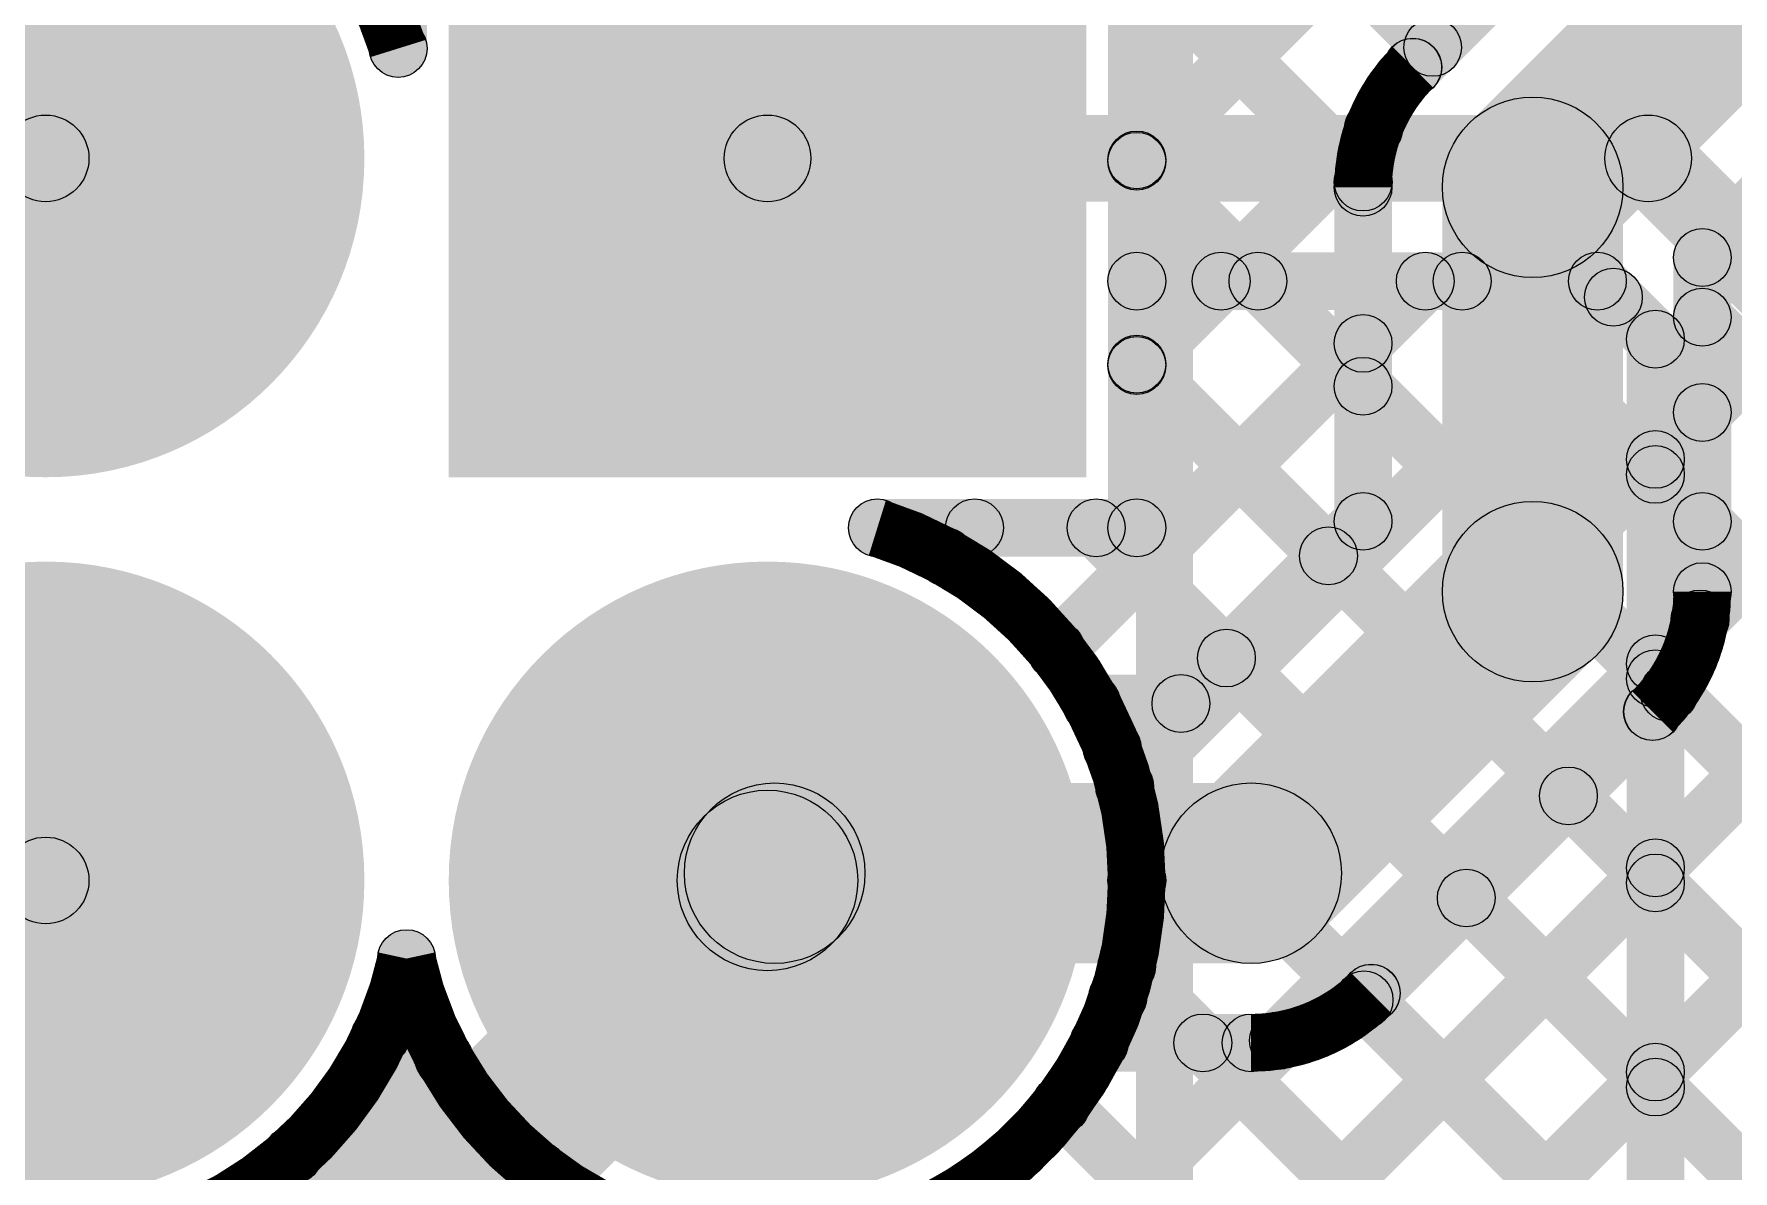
# Model space of a CAD drawing. Header units: millimetres. Extents: x -0.28 to 3.03, y -0.05 to 3.12.
# Drawn here: x 0.8594 to 1.0947, y 2.6488 to 2.8062 of the extents above; entities that cross this region are included whole.
import ezdxf

# ---------------------------------------------------------------- set-up
doc = ezdxf.new("R2010")
doc.units = ezdxf.units.MM
doc.header["$MEASUREMENT"] = 0
for name, color, linetype in [('BottomLayer', 5, 'Continuous'), ('BottomSolder', 6, 'Continuous'), ('PadHoleLayer', 156, 'Continuous'), ('TopLayer', 1, 'Continuous'), ('TopOverlay', 2, 'Continuous'), ('TopSolder', 216, 'Continuous')]:
    doc.layers.add(name, color=color, linetype=linetype)

# ---------------------------------------------------------------- blocks, each defined once
blk = doc.blocks.new('HDR2X3_1')
at = {"layer": 'BottomLayer'}
h = blk.add_hatch(color=5, dxfattribs=at)
edge = h.paths.add_edge_path()
edge.add_arc((-0.1, 0.05), 0.04016, 0, 360)
h = blk.add_hatch(color=5, dxfattribs=at)
edge = h.paths.add_edge_path()
edge.add_arc((0, 0.05), 0.04016, 0, 360)
blk.add_hatch(color=5, dxfattribs=at).paths.add_polyline_path([(-0.14016, -0.00984), (-0.05984, -0.00984), (-0.05984, -0.09016), (-0.14016, -0.09016)])
h = blk.add_hatch(color=5, dxfattribs=at)
edge = h.paths.add_edge_path()
edge.add_arc((0, -0.05), 0.04016, 0, 360)
at = {"layer": 'BottomSolder'}
h = blk.add_hatch(color=6, dxfattribs=at)
edge = h.paths.add_edge_path()
edge.add_arc((-0.1, 0.05), 0.04416, 0, 360)
h = blk.add_hatch(color=6, dxfattribs=at)
edge = h.paths.add_edge_path()
edge.add_arc((0, 0.05), 0.04416, 0, 360)
blk.add_hatch(color=6, dxfattribs=at).paths.add_polyline_path([(-0.14416, -0.00584), (-0.05584, -0.00584), (-0.05584, -0.09416), (-0.14416, -0.09416)])
h = blk.add_hatch(color=6, dxfattribs=at)
edge = h.paths.add_edge_path()
edge.add_arc((0, -0.05), 0.04416, 0, 360)
at = {"layer": 'PadHoleLayer'}
h = blk.add_hatch(color=156, dxfattribs=at)
edge = h.paths.add_edge_path()
edge.add_arc((-0.1, 0.05), 0.02008, 0, 360)
h = blk.add_hatch(color=156, dxfattribs=at)
edge = h.paths.add_edge_path()
edge.add_arc((0, 0.05), 0.02008, 0, 360)
h = blk.add_hatch(color=156, dxfattribs=at)
edge = h.paths.add_edge_path()
edge.add_arc((-0.1, -0.05), 0.02008, 0, 360)
h = blk.add_hatch(color=156, dxfattribs=at)
edge = h.paths.add_edge_path()
edge.add_arc((0, -0.05), 0.02008, 0, 360)
at = {"layer": 'TopLayer'}
h = blk.add_hatch(color=1, dxfattribs=at)
edge = h.paths.add_edge_path()
edge.add_arc((-0.1, 0.05), 0.04016, 0, 360)
h = blk.add_hatch(color=1, dxfattribs=at)
edge = h.paths.add_edge_path()
edge.add_arc((0, 0.05), 0.04016, 0, 360)
blk.add_hatch(color=1, dxfattribs=at).paths.add_polyline_path([(-0.14016, -0.00984), (-0.05984, -0.00984), (-0.05984, -0.09016), (-0.14016, -0.09016)])
h = blk.add_hatch(color=1, dxfattribs=at)
edge = h.paths.add_edge_path()
edge.add_arc((0, -0.05), 0.04016, 0, 360)
at = {"layer": 'TopOverlay'}
blk.add_hatch(color=2, dxfattribs=at).paths.add_polyline_path([(-0.15894, 0.101), (-0.15106, 0.101), (-0.15106, -0.1), (-0.15894, -0.1)])
at = {"layer": 'TopSolder'}
h = blk.add_hatch(color=216, dxfattribs=at)
edge = h.paths.add_edge_path()
edge.add_arc((-0.1, 0.05), 0.04416, 0, 360)
h = blk.add_hatch(color=216, dxfattribs=at)
edge = h.paths.add_edge_path()
edge.add_arc((0, 0.05), 0.04416, 0, 360)
blk.add_hatch(color=216, dxfattribs=at).paths.add_polyline_path([(-0.14416, -0.00584), (-0.05584, -0.00584), (-0.05584, -0.09416), (-0.14416, -0.09416)])
h = blk.add_hatch(color=216, dxfattribs=at)
edge = h.paths.add_edge_path()
edge.add_arc((0, -0.05), 0.04416, 0, 360)

msp = doc.modelspace()

# ---------------------------------------------------------------- hatches: boundary and pattern name
at = {"layer": 'BottomLayer'}
for points in [[(0.75508, 3.09678), (0.76073, 3.10243), (1.05597, 2.8072), (1.05031, 2.80154)], [(1.01499, 2.78577), (1.00933, 2.79143), (1.32033, 3.10243), (1.32599, 3.09678)], [(0.77776, 2.86376), (0.78624, 2.87224), (0.86524, 2.79324), (0.85676, 2.78476)], [(0.91384, 2.80422), (0.90584, 2.80422), (0.90584, 2.84016), (0.91384, 2.84016)], [(1.01616, 2.73784), (1.00816, 2.73784), (1.00816, 2.84016), (1.01616, 2.84016)], [(1.05323, 2.79881), (1.04757, 2.80446), (1.08154, 2.83843), (1.08719, 2.83277)], [(1.07584, 2.77616), (1.05816, 2.79384), (1.09216, 2.82784), (1.10984, 2.81016)], [(1.00933, 2.81424), (1.01499, 2.8199), (1.04634, 2.78855), (1.04068, 2.78289)], [(0.98733, 2.56013), (0.98167, 2.56578), (1.21417, 2.79828), (1.21983, 2.79262)], [(0.98733, 2.53184), (0.98167, 2.5375), (1.24245, 2.79828), (1.24811, 2.79262)], [(1.09333, 2.75098), (1.08767, 2.75664), (1.12936, 2.79833), (1.13502, 2.79267)], [(1.09333, 2.77244), (1.08767, 2.77809), (1.10791, 2.79833), (1.11356, 2.79267)], [(0.98733, 2.58841), (0.98167, 2.59407), (1.18343, 2.79583), (1.18909, 2.79017)], [(1.01499, 2.75749), (1.00933, 2.76315), (1.04211, 2.79593), (1.04777, 2.79027)], [(1.09302, 2.72239), (1.08737, 2.72805), (1.15515, 2.79583), (1.1608, 2.79017)], [(1.00933, 2.78596), (1.01499, 2.79162), (1.04633, 2.76027), (1.04067, 2.75462)], [(1.0475, 2.73873), (1.0395, 2.73873), (1.0395, 2.785), (1.0475, 2.785)], [(1.0795, 2.729), (1.0545, 2.729), (1.0545, 2.785), (1.0795, 2.785)], [(1.0945, 2.729), (1.0865, 2.729), (1.0865, 2.77527), (1.0945, 2.77527)], [(1.08767, 2.76418), (1.09333, 2.76984), (1.24411, 2.61906), (1.23845, 2.6134)], [(1.00384, 2.71806), (0.99818, 2.72371), (1.04067, 2.76621), (1.04633, 2.76055)], [(1.00933, 2.75767), (1.01499, 2.76333), (1.04154, 2.73678), (1.03588, 2.73112)], [(0.97622, 2.73384), (0.97622, 2.74184), (1.01216, 2.74184), (1.01216, 2.73384)], [(0.98849, 2.73099), (0.98283, 2.73665), (0.98685, 2.74067), (0.99251, 2.73501)], [(1.0037, 2.73501), (1.00936, 2.74067), (1.0274, 2.72263), (1.02174, 2.71698)], [(1.02109, 2.71067), (1.01544, 2.71633), (1.04067, 2.74156), (1.04633, 2.73591)], [(1.08767, 2.7359), (1.09333, 2.74156), (1.22997, 2.60492), (1.22431, 2.59926)], [(1.03684, 2.68116), (1.01916, 2.69884), (1.05816, 2.73784), (1.07584, 2.72016)], [(1.00591, 2.7095), (1.00591, 2.7175), (1.01827, 2.7175), (1.01827, 2.7095)], [(1.08308, 2.71221), (1.08873, 2.71787), (1.21583, 2.59077), (1.21017, 2.58512)], [(1.04746, 2.67057), (1.04181, 2.67623), (1.08077, 2.71519), (1.08643, 2.70954)], [(0.962, 2.6775), (0.962, 2.7025), (1.028, 2.7025), (1.028, 2.6775)], [(1.06912, 2.69788), (1.07478, 2.70354), (1.20168, 2.57663), (1.19603, 2.57098)], [(0.96984, 2.68016), (0.95216, 2.69784), (0.95316, 2.69884), (0.97084, 2.68116)], [(0.867, 2.58), (0.855, 2.58), (0.855, 2.689), (0.867, 2.689)], [(0.9735, 2.521), (0.9485, 2.521), (0.9485, 2.689), (0.9735, 2.689)], [(1.05498, 2.68374), (1.06063, 2.6894), (1.18754, 2.56249), (1.18189, 2.55683)], [(1.04081, 2.66963), (1.04646, 2.67528), (1.1734, 2.54835), (1.16774, 2.54269)], [(0.90451, 2.6645), (0.91017, 2.67016), (0.94033, 2.64), (0.93467, 2.63434)], [(0.98733, 2.6167), (0.98167, 2.62235), (1.02895, 2.66963), (1.03461, 2.66398)], [(1.00694, 2.6625), (1.00694, 2.6705), (1.028, 2.6705), (1.028, 2.6625)], [(1.01848, 2.66367), (1.02414, 2.66933), (1.15926, 2.53421), (1.1536, 2.52855)], [(0.88083, 2.62333), (0.87517, 2.62899), (0.91335, 2.66717), (0.91901, 2.66151)], [(0.99879, 2.65507), (1.00445, 2.66073), (1.14512, 2.52006), (1.13946, 2.51441)], [(0.89249, 2.64824), (0.89815, 2.65389), (0.94033, 2.61171), (0.93467, 2.60606)], [(0.88083, 2.59505), (0.87517, 2.60071), (0.92629, 2.65182), (0.93194, 2.64616)]]:
    msp.add_hatch(color=5, dxfattribs=at).paths.add_polyline_path(points)
h = msp.add_hatch(color=5, dxfattribs=at)
edge = h.paths.add_edge_path()
edge.add_arc((0.90984, 2.80422), 0.004, 0, 360)
h = msp.add_hatch(color=5, dxfattribs=at)
edge = h.paths.add_edge_path()
edge.add_arc((0.90984, 2.80422), 0.004, 0, 360)
h = msp.add_hatch(color=5, dxfattribs=at)
edge = h.paths.add_edge_path()
edge.add_arc((1.05314, 2.80437), 0.004, 0, 360)
h = msp.add_hatch(color=5, dxfattribs=at)
edge = h.paths.add_edge_path()
edge.add_arc((1.05038, 2.80162), 0.004, 0, 360)
h = msp.add_hatch(color=5, dxfattribs=at)
edge = h.paths.add_edge_path()
edge.add_arc((1.0504, 2.80163), 0.004, 0, 360)
h = msp.add_hatch(color=5, dxfattribs=at)
edge = h.paths.add_edge_path()
edge.add_arc((1.0504, 2.80163), 0.004, 0, 360)
h = msp.add_hatch(color=5, dxfattribs=at)
edge = h.paths.add_edge_path()
edge.add_arc((1.04494, 2.7931), 0.004, 0, 360)
h = msp.add_hatch(color=5, dxfattribs=at)
edge = h.paths.add_edge_path()
edge.add_arc((1.067, 2.785), 0.0125, 0, 360)
h = msp.add_hatch(color=5, dxfattribs=at)
edge = h.paths.add_edge_path()
edge.add_arc((1.067, 2.785), 0.0125, 0, 360)
h = msp.add_hatch(color=5, dxfattribs=at)
edge = h.paths.add_edge_path()
edge.add_arc((0.861, 2.789), 0.006, 0, 360)
h = msp.add_hatch(color=5, dxfattribs=at)
edge = h.paths.add_edge_path()
edge.add_arc((1.01216, 2.78879), 0.004, 0, 360)
h = msp.add_hatch(color=5, dxfattribs=at)
edge = h.paths.add_edge_path()
edge.add_arc((1.01216, 2.7886), 0.004, 0, 360)
h = msp.add_hatch(color=5, dxfattribs=at)
edge = h.paths.add_edge_path()
edge.add_arc((1.04351, 2.78572), 0.004, 0, 360)
h = msp.add_hatch(color=5, dxfattribs=at)
edge = h.paths.add_edge_path()
edge.add_arc((1.0435, 2.785), 0.004, 0, 360)
h = msp.add_hatch(color=5, dxfattribs=at)
edge = h.paths.add_edge_path()
edge.add_arc((1.0435, 2.785), 0.004, 0, 360)
h = msp.add_hatch(color=5, dxfattribs=at)
edge = h.paths.add_edge_path()
edge.add_arc((1.0435, 2.785), 0.004, 0, 360)
h = msp.add_hatch(color=5, dxfattribs=at)
edge = h.paths.add_edge_path()
edge.add_arc((1.0905, 2.77527), 0.004, 0, 360)
h = msp.add_hatch(color=5, dxfattribs=at)
edge = h.paths.add_edge_path()
edge.add_arc((1.0905, 2.77527), 0.004, 0, 360)
h = msp.add_hatch(color=5, dxfattribs=at)
edge = h.paths.add_edge_path()
edge.add_arc((1.0905, 2.76701), 0.004, 0, 360)
h = msp.add_hatch(color=5, dxfattribs=at)
edge = h.paths.add_edge_path()
edge.add_arc((1.0435, 2.76338), 0.004, 0, 360)
h = msp.add_hatch(color=5, dxfattribs=at)
edge = h.paths.add_edge_path()
edge.add_arc((1.01216, 2.7605), 0.004, 0, 360)
h = msp.add_hatch(color=5, dxfattribs=at)
edge = h.paths.add_edge_path()
edge.add_arc((1.01216, 2.76032), 0.004, 0, 360)
h = msp.add_hatch(color=5, dxfattribs=at)
edge = h.paths.add_edge_path()
edge.add_arc((1.0435, 2.75744), 0.004, 0, 360)
h = msp.add_hatch(color=5, dxfattribs=at)
edge = h.paths.add_edge_path()
edge.add_arc((1.0905, 2.75381), 0.004, 0, 360)
h = msp.add_hatch(color=5, dxfattribs=at)
edge = h.paths.add_edge_path()
edge.add_arc((1.0435, 2.73873), 0.004, 0, 360)
h = msp.add_hatch(color=5, dxfattribs=at)
edge = h.paths.add_edge_path()
edge.add_arc((1.0435, 2.73873), 0.004, 0, 360)
h = msp.add_hatch(color=5, dxfattribs=at)
edge = h.paths.add_edge_path()
edge.add_arc((1.0905, 2.73873), 0.004, 0, 360)
h = msp.add_hatch(color=5, dxfattribs=at)
edge = h.paths.add_edge_path()
edge.add_arc((0.97622, 2.73784), 0.004, 0, 360)
h = msp.add_hatch(color=5, dxfattribs=at)
edge = h.paths.add_edge_path()
edge.add_arc((0.97622, 2.73784), 0.004, 0, 360)
h = msp.add_hatch(color=5, dxfattribs=at)
edge = h.paths.add_edge_path()
edge.add_arc((0.98968, 2.73784), 0.004, 0, 360)
h = msp.add_hatch(color=5, dxfattribs=at)
edge = h.paths.add_edge_path()
edge.add_arc((1.00653, 2.73784), 0.004, 0, 360)
h = msp.add_hatch(color=5, dxfattribs=at)
edge = h.paths.add_edge_path()
edge.add_arc((1.01216, 2.73784), 0.004, 0, 360)
h = msp.add_hatch(color=5, dxfattribs=at)
edge = h.paths.add_edge_path()
edge.add_arc((1.01216, 2.73784), 0.004, 0, 360)
h = msp.add_hatch(color=5, dxfattribs=at)
edge = h.paths.add_edge_path()
edge.add_arc((1.067, 2.729), 0.0125, 0, 360)
h = msp.add_hatch(color=5, dxfattribs=at)
edge = h.paths.add_edge_path()
edge.add_arc((1.067, 2.729), 0.0125, 0, 360)
h = msp.add_hatch(color=5, dxfattribs=at)
edge = h.paths.add_edge_path()
edge.add_arc((0.98566, 2.73382), 0.004, 0, 360)
h = msp.add_hatch(color=5, dxfattribs=at)
edge = h.paths.add_edge_path()
edge.add_arc((1.03871, 2.73395), 0.004, 0, 360)
h = msp.add_hatch(color=5, dxfattribs=at)
edge = h.paths.add_edge_path()
edge.add_arc((1.0905, 2.729), 0.004, 0, 360)
h = msp.add_hatch(color=5, dxfattribs=at)
edge = h.paths.add_edge_path()
edge.add_arc((1.0905, 2.729), 0.004, 0, 360)
h = msp.add_hatch(color=5, dxfattribs=at)
edge = h.paths.add_edge_path()
edge.add_arc((1.0905, 2.729), 0.004, 0, 360)
h = msp.add_hatch(color=5, dxfattribs=at)
edge = h.paths.add_edge_path()
edge.add_arc((1.09019, 2.72522), 0.004, 0, 360)
h = msp.add_hatch(color=5, dxfattribs=at)
edge = h.paths.add_edge_path()
edge.add_arc((1.00101, 2.72088), 0.004, 0, 360)
h = msp.add_hatch(color=5, dxfattribs=at)
edge = h.paths.add_edge_path()
edge.add_arc((1.02457, 2.7198), 0.004, 0, 360)
h = msp.add_hatch(color=5, dxfattribs=at)
edge = h.paths.add_edge_path()
edge.add_arc((1.0859, 2.71504), 0.004, 0, 360)
h = msp.add_hatch(color=5, dxfattribs=at)
edge = h.paths.add_edge_path()
edge.add_arc((1.00591, 2.7135), 0.004, 0, 360)
h = msp.add_hatch(color=5, dxfattribs=at)
edge = h.paths.add_edge_path()
edge.add_arc((1.00591, 2.7135), 0.004, 0, 360)
h = msp.add_hatch(color=5, dxfattribs=at)
edge = h.paths.add_edge_path()
edge.add_arc((1.01827, 2.7135), 0.004, 0, 360)
h = msp.add_hatch(color=5, dxfattribs=at)
edge = h.paths.add_edge_path()
edge.add_arc((1.01827, 2.7135), 0.004, 0, 360)
h = msp.add_hatch(color=5, dxfattribs=at)
edge = h.paths.add_edge_path()
edge.add_arc((1.0836, 2.71237), 0.004, 0, 360)
h = msp.add_hatch(color=5, dxfattribs=at)
edge = h.paths.add_edge_path()
edge.add_arc((1.0836, 2.71237), 0.004, 0, 360)
h = msp.add_hatch(color=5, dxfattribs=at)
edge = h.paths.add_edge_path()
edge.add_arc((1.08362, 2.71238), 0.004, 0, 360)
h = msp.add_hatch(color=5, dxfattribs=at)
edge = h.paths.add_edge_path()
edge.add_arc((1.07195, 2.70071), 0.004, 0, 360)
h = msp.add_hatch(color=5, dxfattribs=at)
edge = h.paths.add_edge_path()
edge.add_arc((0.962, 2.69), 0.0125, 0, 360)
h = msp.add_hatch(color=5, dxfattribs=at)
edge = h.paths.add_edge_path()
edge.add_arc((0.962, 2.69), 0.0125, 0, 360)
h = msp.add_hatch(color=5, dxfattribs=at)
edge = h.paths.add_edge_path()
edge.add_arc((1.028, 2.69), 0.0125, 0, 360)
h = msp.add_hatch(color=5, dxfattribs=at)
edge = h.paths.add_edge_path()
edge.add_arc((1.028, 2.69), 0.0125, 0, 360)
h = msp.add_hatch(color=5, dxfattribs=at)
edge = h.paths.add_edge_path()
edge.add_arc((0.961, 2.689), 0.0125, 0, 360)
h = msp.add_hatch(color=5, dxfattribs=at)
edge = h.paths.add_edge_path()
edge.add_arc((0.961, 2.689), 0.0125, 0, 360)
h = msp.add_hatch(color=5, dxfattribs=at)
edge = h.paths.add_edge_path()
edge.add_arc((0.861, 2.689), 0.006, 0, 360)
h = msp.add_hatch(color=5, dxfattribs=at)
edge = h.paths.add_edge_path()
edge.add_arc((1.0578, 2.68657), 0.004, 0, 360)
h = msp.add_hatch(color=5, dxfattribs=at)
edge = h.paths.add_edge_path()
edge.add_arc((0.911, 2.67818), 0.004, 0, 360)
h = msp.add_hatch(color=5, dxfattribs=at)
edge = h.paths.add_edge_path()
edge.add_arc((0.911, 2.67818), 0.004, 0, 360)
h = msp.add_hatch(color=5, dxfattribs=at)
edge = h.paths.add_edge_path()
edge.add_arc((1.04364, 2.67246), 0.004, 0, 360)
h = msp.add_hatch(color=5, dxfattribs=at)
edge = h.paths.add_edge_path()
edge.add_arc((1.04462, 2.67338), 0.004, 0, 360)
h = msp.add_hatch(color=5, dxfattribs=at)
edge = h.paths.add_edge_path()
edge.add_arc((1.04463, 2.6734), 0.004, 0, 360)
h = msp.add_hatch(color=5, dxfattribs=at)
edge = h.paths.add_edge_path()
edge.add_arc((1.04463, 2.6734), 0.004, 0, 360)
h = msp.add_hatch(color=5, dxfattribs=at)
edge = h.paths.add_edge_path()
edge.add_arc((0.90734, 2.66733), 0.004, 0, 360)
h = msp.add_hatch(color=5, dxfattribs=at)
edge = h.paths.add_edge_path()
edge.add_arc((1.00694, 2.6665), 0.004, 0, 360)
h = msp.add_hatch(color=5, dxfattribs=at)
edge = h.paths.add_edge_path()
edge.add_arc((1.00694, 2.6665), 0.004, 0, 360)
h = msp.add_hatch(color=5, dxfattribs=at)
edge = h.paths.add_edge_path()
edge.add_arc((1.02131, 2.6665), 0.004, 0, 360)
h = msp.add_hatch(color=5, dxfattribs=at)
edge = h.paths.add_edge_path()
edge.add_arc((1.028, 2.6665), 0.004, 0, 360)
h = msp.add_hatch(color=5, dxfattribs=at)
edge = h.paths.add_edge_path()
edge.add_arc((1.028, 2.6665), 0.004, 0, 360)
h = msp.add_hatch(color=5, dxfattribs=at)
edge = h.paths.add_edge_path()
edge.add_arc((1.028, 2.6665), 0.004, 0, 360)
h = msp.add_hatch(color=5, dxfattribs=at)
edge = h.paths.add_edge_path()
edge.add_arc((1.03178, 2.66681), 0.004, 0, 360)
h = msp.add_hatch(color=5, dxfattribs=at)
edge = h.paths.add_edge_path()
edge.add_arc((0.91618, 2.66434), 0.004, 0, 360)
h = msp.add_hatch(color=5, dxfattribs=at)
edge = h.paths.add_edge_path()
edge.add_arc((1.00162, 2.6579), 0.004, 0, 360)
h = msp.add_hatch(color=5, dxfattribs=at)
edge = h.paths.add_edge_path()
edge.add_arc((0.89532, 2.65106), 0.004, 0, 360)
h = msp.add_hatch(color=5, dxfattribs=at)
edge = h.paths.add_edge_path()
edge.add_arc((0.92912, 2.64899), 0.004, 0, 360)
at = {"layer": 'TopLayer'}
h = msp.add_hatch(color=1, dxfattribs=at)
edge = h.paths.add_edge_path()
edge.add_arc((0.961, 2.789), 0.006, 0, 360)
for points in [[(0.961, 2.783), (0.961, 2.795), (1.083, 2.795), (1.083, 2.783)], [(1.07876, 2.78476), (1.08724, 2.79324), (1.10524, 2.77524), (1.09676, 2.76676)], [(1.01216, 2.768), (1.01216, 2.776), (1.07596, 2.776), (1.07596, 2.768)], [(1.00384, 2.71806), (0.99818, 2.72371), (1.04929, 2.77483), (1.05495, 2.76917)], [(1.01329, 2.69923), (1.00763, 2.70488), (1.07535, 2.7726), (1.08101, 2.76695)], [(1.01499, 2.75749), (1.00933, 2.76315), (1.02101, 2.77483), (1.02667, 2.76917)], [(1.02612, 2.76917), (1.03177, 2.77483), (1.08683, 2.71977), (1.08117, 2.71412)], [(1.0544, 2.76917), (1.06006, 2.77483), (1.08683, 2.74806), (1.08117, 2.7424)], [(1.07313, 2.76917), (1.07879, 2.77483), (1.08683, 2.76679), (1.08117, 2.76113)], [(1.01616, 2.73784), (1.00816, 2.73784), (1.00816, 2.772), (1.01616, 2.772)], [(1.00933, 2.75767), (1.01499, 2.76333), (1.08683, 2.69149), (1.08117, 2.68583)], [(1.088, 2.50804), (1.08, 2.50804), (1.08, 2.76396), (1.088, 2.76396)], [(1.01237, 2.67002), (1.00671, 2.67568), (1.08117, 2.75014), (1.08683, 2.74448)], [(0.97622, 2.73384), (0.97622, 2.74184), (1.01216, 2.74184), (1.01216, 2.73384)], [(0.98849, 2.73099), (0.98283, 2.73665), (0.98685, 2.74067), (0.99251, 2.73501)], [(1.0037, 2.73501), (1.00936, 2.74067), (1.08683, 2.6632), (1.08117, 2.65755)], [(0.74986, 2.37922), (0.7442, 2.38488), (1.08117, 2.72185), (1.08683, 2.7162)], [(1.00593, 2.7045), (1.01159, 2.71016), (1.08683, 2.63492), (1.08117, 2.62926)], [(0.90128, 2.61161), (0.88361, 2.62928), (0.95216, 2.69784), (0.96984, 2.68016)], [(0.77814, 2.37922), (0.77249, 2.38488), (1.08117, 2.69357), (1.08683, 2.68791)], [(1.00792, 2.67423), (1.01357, 2.67989), (1.08683, 2.60664), (1.08117, 2.60098)], [(0.80643, 2.37922), (0.80077, 2.38488), (1.08117, 2.66528), (1.08683, 2.65963)], [(0.99879, 2.65507), (1.00445, 2.66073), (1.08683, 2.57835), (1.08117, 2.57269)]]:
    msp.add_hatch(color=1, dxfattribs=at).paths.add_polyline_path(points)
h = msp.add_hatch(color=1, dxfattribs=at)
edge = h.paths.add_edge_path()
edge.add_arc((1.083, 2.789), 0.006, 0, 360)
h = msp.add_hatch(color=1, dxfattribs=at)
edge = h.paths.add_edge_path()
edge.add_arc((1.083, 2.789), 0.006, 0, 360)
h = msp.add_hatch(color=1, dxfattribs=at)
edge = h.paths.add_edge_path()
edge.add_arc((1.01216, 2.772), 0.004, 0, 360)
h = msp.add_hatch(color=1, dxfattribs=at)
edge = h.paths.add_edge_path()
edge.add_arc((1.01216, 2.772), 0.004, 0, 360)
h = msp.add_hatch(color=1, dxfattribs=at)
edge = h.paths.add_edge_path()
edge.add_arc((1.02384, 2.772), 0.004, 0, 360)
h = msp.add_hatch(color=1, dxfattribs=at)
edge = h.paths.add_edge_path()
edge.add_arc((1.02894, 2.772), 0.004, 0, 360)
h = msp.add_hatch(color=1, dxfattribs=at)
edge = h.paths.add_edge_path()
edge.add_arc((1.05212, 2.772), 0.004, 0, 360)
h = msp.add_hatch(color=1, dxfattribs=at)
edge = h.paths.add_edge_path()
edge.add_arc((1.05723, 2.772), 0.004, 0, 360)
h = msp.add_hatch(color=1, dxfattribs=at)
edge = h.paths.add_edge_path()
edge.add_arc((1.07596, 2.772), 0.004, 0, 360)
h = msp.add_hatch(color=1, dxfattribs=at)
edge = h.paths.add_edge_path()
edge.add_arc((1.07596, 2.772), 0.004, 0, 360)
h = msp.add_hatch(color=1, dxfattribs=at)
edge = h.paths.add_edge_path()
edge.add_arc((1.07818, 2.76978), 0.004, 0, 360)
h = msp.add_hatch(color=1, dxfattribs=at)
edge = h.paths.add_edge_path()
edge.add_arc((1.084, 2.76396), 0.004, 0, 360)
h = msp.add_hatch(color=1, dxfattribs=at)
edge = h.paths.add_edge_path()
edge.add_arc((1.084, 2.76396), 0.004, 0, 360)
h = msp.add_hatch(color=1, dxfattribs=at)
edge = h.paths.add_edge_path()
edge.add_arc((1.01216, 2.7605), 0.004, 0, 360)
h = msp.add_hatch(color=1, dxfattribs=at)
edge = h.paths.add_edge_path()
edge.add_arc((1.01216, 2.76032), 0.004, 0, 360)
h = msp.add_hatch(color=1, dxfattribs=at)
edge = h.paths.add_edge_path()
edge.add_arc((1.084, 2.74731), 0.004, 0, 360)
h = msp.add_hatch(color=1, dxfattribs=at)
edge = h.paths.add_edge_path()
edge.add_arc((1.084, 2.74523), 0.004, 0, 360)
h = msp.add_hatch(color=1, dxfattribs=at)
edge = h.paths.add_edge_path()
edge.add_arc((0.97622, 2.73784), 0.004, 0, 360)
h = msp.add_hatch(color=1, dxfattribs=at)
edge = h.paths.add_edge_path()
edge.add_arc((0.97622, 2.73784), 0.004, 0, 360)
h = msp.add_hatch(color=1, dxfattribs=at)
edge = h.paths.add_edge_path()
edge.add_arc((0.98968, 2.73784), 0.004, 0, 360)
h = msp.add_hatch(color=1, dxfattribs=at)
edge = h.paths.add_edge_path()
edge.add_arc((1.00653, 2.73784), 0.004, 0, 360)
h = msp.add_hatch(color=1, dxfattribs=at)
edge = h.paths.add_edge_path()
edge.add_arc((1.01216, 2.73784), 0.004, 0, 360)
h = msp.add_hatch(color=1, dxfattribs=at)
edge = h.paths.add_edge_path()
edge.add_arc((1.01216, 2.73784), 0.004, 0, 360)
h = msp.add_hatch(color=1, dxfattribs=at)
edge = h.paths.add_edge_path()
edge.add_arc((0.98566, 2.73382), 0.004, 0, 360)
h = msp.add_hatch(color=1, dxfattribs=at)
edge = h.paths.add_edge_path()
edge.add_arc((1.00101, 2.72088), 0.004, 0, 360)
h = msp.add_hatch(color=1, dxfattribs=at)
edge = h.paths.add_edge_path()
edge.add_arc((1.084, 2.71902), 0.004, 0, 360)
h = msp.add_hatch(color=1, dxfattribs=at)
edge = h.paths.add_edge_path()
edge.add_arc((1.084, 2.71694), 0.004, 0, 360)
h = msp.add_hatch(color=1, dxfattribs=at)
edge = h.paths.add_edge_path()
edge.add_arc((1.00876, 2.70733), 0.004, 0, 360)
h = msp.add_hatch(color=1, dxfattribs=at)
edge = h.paths.add_edge_path()
edge.add_arc((1.01046, 2.70206), 0.004, 0, 360)
h = msp.add_hatch(color=1, dxfattribs=at)
edge = h.paths.add_edge_path()
edge.add_arc((0.961, 2.689), 0.0125, 0, 360)
h = msp.add_hatch(color=1, dxfattribs=at)
edge = h.paths.add_edge_path()
edge.add_arc((1.01216, 2.689), 0.004, 0, 360)
h = msp.add_hatch(color=1, dxfattribs=at)
edge = h.paths.add_edge_path()
edge.add_arc((1.01216, 2.689), 0.004, 0, 360)
h = msp.add_hatch(color=1, dxfattribs=at)
edge = h.paths.add_edge_path()
edge.add_arc((1.084, 2.69074), 0.004, 0, 360)
h = msp.add_hatch(color=1, dxfattribs=at)
edge = h.paths.add_edge_path()
edge.add_arc((1.084, 2.68866), 0.004, 0, 360)
h = msp.add_hatch(color=1, dxfattribs=at)
edge = h.paths.add_edge_path()
edge.add_arc((1.01075, 2.67706), 0.004, 0, 360)
h = msp.add_hatch(color=1, dxfattribs=at)
edge = h.paths.add_edge_path()
edge.add_arc((1.00954, 2.67285), 0.004, 0, 360)
h = msp.add_hatch(color=1, dxfattribs=at)
edge = h.paths.add_edge_path()
edge.add_arc((1.084, 2.66246), 0.004, 0, 360)
h = msp.add_hatch(color=1, dxfattribs=at)
edge = h.paths.add_edge_path()
edge.add_arc((1.084, 2.66038), 0.004, 0, 360)
h = msp.add_hatch(color=1, dxfattribs=at)
edge = h.paths.add_edge_path()
edge.add_arc((1.00162, 2.6579), 0.004, 0, 360)

# ---------------------------------------------------------------- linework, layer by layer
at = {"layer": 'BottomLayer', "const_width": 0.008}
for points in [[(0.8389, 2.83514, -0.457248), (0.90984, 2.80422)], [(1.0435, 2.785, -0.199188), (1.0504, 2.80163)], [(1.0435, 2.785, -0.198912), (1.05038, 2.80162)], [(0.97622, 2.73784, -0.194756), (1.00591, 2.7135)], [(1.0905, 2.729, -0.199188), (1.0836, 2.71237)], [(1.0905, 2.729, -0.198912), (1.08362, 2.71238)], [(0.911, 2.67818, -0.260386), (0.878, 2.64075)], [(0.9375, 2.64356, -0.223721), (0.911, 2.67818)], [(1.04463, 2.6734, -0.199188), (1.028, 2.6665)], [(1.04462, 2.67338, -0.198912), (1.028, 2.6665)], [(1.00694, 2.6665, -0.160897), (0.9845, 2.64356)]]:
    msp.add_lwpolyline(points, format="xyb", dxfattribs=at)
at = {"layer": 'BottomLayer'}
for centre, radius in [((0.90984, 2.80422), 0.004), ((0.90984, 2.80422), 0.004), ((1.05314, 2.80437), 0.004), ((1.05038, 2.80162), 0.004), ((1.0504, 2.80163), 0.004), ((1.0504, 2.80163), 0.004), ((1.04494, 2.7931), 0.004), ((1.067, 2.785), 0.0125), ((1.067, 2.785), 0.0125), ((0.861, 2.789), 0.006), ((1.01216, 2.78879), 0.004), ((1.01216, 2.7886), 0.004), ((1.04351, 2.78572), 0.004), ((1.0435, 2.785), 0.004), ((1.0435, 2.785), 0.004), ((1.0435, 2.785), 0.004), ((1.0905, 2.77527), 0.004), ((1.0905, 2.77527), 0.004), ((1.0905, 2.76701), 0.004), ((1.0435, 2.76338), 0.004), ((1.01216, 2.7605), 0.004), ((1.01216, 2.76032), 0.004), ((1.0435, 2.75744), 0.004), ((1.0905, 2.75381), 0.004), ((1.0435, 2.73873), 0.004), ((1.0435, 2.73873), 0.004), ((1.0905, 2.73873), 0.004), ((0.97622, 2.73784), 0.004), ((0.97622, 2.73784), 0.004), ((0.98968, 2.73784), 0.004), ((1.00653, 2.73784), 0.004), ((1.01216, 2.73784), 0.004), ((1.01216, 2.73784), 0.004), ((1.067, 2.729), 0.0125), ((1.067, 2.729), 0.0125), ((0.98566, 2.73382), 0.004), ((1.03871, 2.73395), 0.004), ((1.0905, 2.729), 0.004), ((1.0905, 2.729), 0.004), ((1.0905, 2.729), 0.004), ((1.09019, 2.72522), 0.004), ((1.00101, 2.72088), 0.004), ((1.02457, 2.7198), 0.004), ((1.0859, 2.71504), 0.004), ((1.00591, 2.7135), 0.004), ((1.00591, 2.7135), 0.004), ((1.01827, 2.7135), 0.004), ((1.01827, 2.7135), 0.004), ((1.0836, 2.71237), 0.004), ((1.0836, 2.71237), 0.004), ((1.08362, 2.71238), 0.004), ((1.07195, 2.70071), 0.004), ((0.962, 2.69), 0.0125), ((0.962, 2.69), 0.0125), ((1.028, 2.69), 0.0125), ((1.028, 2.69), 0.0125), ((0.961, 2.689), 0.0125), ((0.961, 2.689), 0.0125), ((0.861, 2.689), 0.006), ((1.0578, 2.68657), 0.004), ((0.911, 2.67818), 0.004), ((0.911, 2.67818), 0.004), ((1.04364, 2.67246), 0.004), ((1.04462, 2.67338), 0.004), ((1.04463, 2.6734), 0.004), ((1.04463, 2.6734), 0.004), ((0.90734, 2.66733), 0.004), ((1.00694, 2.6665), 0.004), ((1.00694, 2.6665), 0.004), ((1.02131, 2.6665), 0.004), ((1.028, 2.6665), 0.004), ((1.028, 2.6665), 0.004), ((1.028, 2.6665), 0.004), ((1.03178, 2.66681), 0.004), ((0.91618, 2.66434), 0.004), ((1.00162, 2.6579), 0.004), ((0.89532, 2.65106), 0.004), ((0.92912, 2.64899), 0.004)]:
    msp.add_circle(centre, radius, dxfattribs=at)
at = {"layer": 'TopLayer', "const_width": 0.008}
for points in [[(0.97622, 2.73784, -0.328288), (1.01216, 2.689)], [(1.01216, 2.689, -0.507624), (0.94549, 2.64025)]]:
    msp.add_lwpolyline(points, format="xyb", dxfattribs=at)
at = {"layer": 'TopLayer'}
for centre, radius in [((0.961, 2.789), 0.006), ((1.083, 2.789), 0.006), ((1.083, 2.789), 0.006), ((1.01216, 2.772), 0.004), ((1.01216, 2.772), 0.004), ((1.02384, 2.772), 0.004), ((1.02894, 2.772), 0.004), ((1.05212, 2.772), 0.004), ((1.05723, 2.772), 0.004), ((1.07596, 2.772), 0.004), ((1.07596, 2.772), 0.004), ((1.07818, 2.76978), 0.004), ((1.084, 2.76396), 0.004), ((1.084, 2.76396), 0.004), ((1.01216, 2.7605), 0.004), ((1.01216, 2.76032), 0.004), ((1.084, 2.74731), 0.004), ((1.084, 2.74523), 0.004), ((0.97622, 2.73784), 0.004), ((0.97622, 2.73784), 0.004), ((0.98968, 2.73784), 0.004), ((1.00653, 2.73784), 0.004), ((1.01216, 2.73784), 0.004), ((1.01216, 2.73784), 0.004), ((0.98566, 2.73382), 0.004), ((1.00101, 2.72088), 0.004), ((1.084, 2.71902), 0.004), ((1.084, 2.71694), 0.004), ((1.00876, 2.70733), 0.004), ((1.01046, 2.70206), 0.004), ((0.961, 2.689), 0.0125), ((1.01216, 2.689), 0.004), ((1.01216, 2.689), 0.004), ((1.084, 2.69074), 0.004), ((1.084, 2.68866), 0.004), ((1.01075, 2.67706), 0.004), ((1.00954, 2.67285), 0.004), ((1.084, 2.66246), 0.004), ((1.084, 2.66038), 0.004), ((1.00162, 2.6579), 0.004)]:
    msp.add_circle(centre, radius, dxfattribs=at)

# ---------------------------------------------------------------- block references
at = {"rotation": 180}
msp.add_blockref('HDR2X3_1', (0.861, 2.739), dxfattribs=at)

doc.saveas('drawing.dxf')
